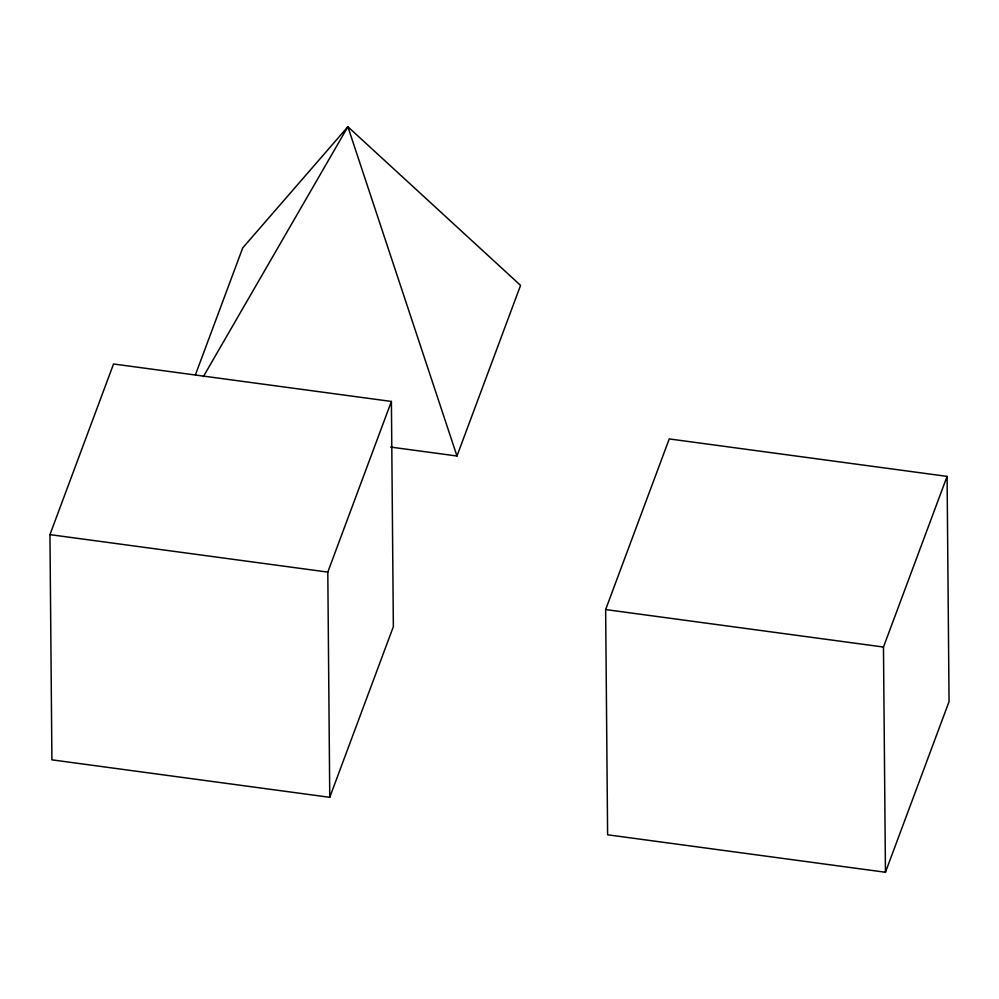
<?xml version="1.0" encoding="UTF-8"?>
<svg xmlns="http://www.w3.org/2000/svg" width="999" height="999" viewBox="0 0 999 999"><rect width="100%" height="100%" fill="white"/><g stroke="black" fill="none" stroke-linecap="round" stroke-linejoin="round"><path stroke-width="1.5" d="M49.95 534.627L113.549 363.986L391.396 401.448L393.356 626.673L329.757 797.314L51.911 759.839L49.95 534.627L327.797 572.102L391.396 401.448M195.429 374.8L242.72 247.902L347.877 126.748L520.566 285.377L456.968 456.019L390.584 447.065M605.644 609.565L669.243 438.923L947.089 476.386L949.05 701.61L885.451 872.252L607.604 834.789L605.644 609.565L883.478 647.04L947.089 476.386M203.334 376.673L347.877 126.748L456.968 456.019M883.478 647.04L885.451 872.252M327.797 572.102L329.757 797.314"/></g></svg>
